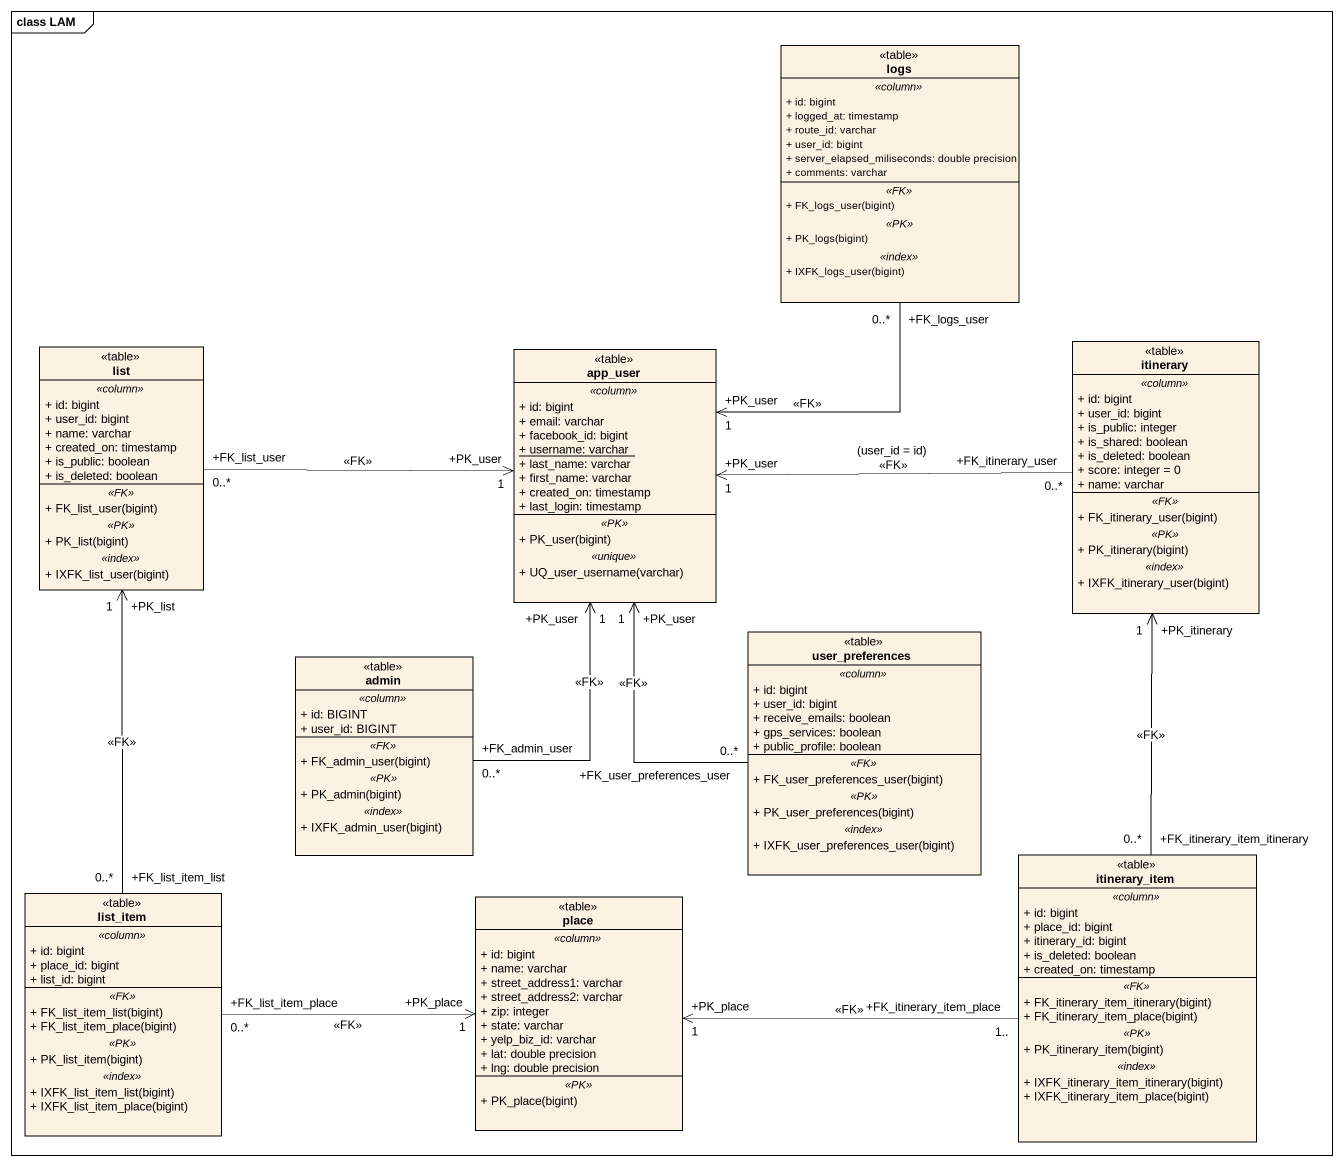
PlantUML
@startuml
mainframe class LAM
hide circle
hide empty members
skinparam classAttributeIconSize 0
class logs <<table>> #FCF2E3 {
  .. <<column>> ..
  + id: bigint
  + logged_at: timestamp
  + route_id: varchar
  + user_id: bigint
  + server_elapsed_miliseconds: double precision
  + comments: varchar
  .. <<FK>> ..
  + FK_logs_user(bigint)
  .. <<PK>> ..
  + PK_logs(bigint)
  .. <<index>> ..
  + IXFK_logs_user(bigint)
}
class list <<table>> #FCF2E3 {
  .. <<column>> ..
  + id: bigint
  + user_id: bigint
  + name: varchar
  + created_on: timestamp
  + is_public: boolean
  + is_deleted: boolean
  .. <<FK>> ..
  + FK_list_user(bigint)
  .. <<PK>> ..
  + PK_list(bigint)
  .. <<index>> ..
  + IXFK_list_user(bigint)
}
class app_user <<table>> #FCF2E3 {
  .. <<column>> ..
  + id: bigint
  + email: varchar
  + facebook_id: bigint
  {static} + username: varchar
  + last_name: varchar
  + first_name: varchar
  + created_on: timestamp
  + last_login: timestamp
  .. <<PK>> ..
  + PK_user(bigint)
  .. <<unique>> ..
  + UQ_user_username(varchar)
}
class itinerary <<table>> #FCF2E3 {
  .. <<column>> ..
  + id: bigint
  + user_id: bigint
  + is_public: integer
  + is_shared: boolean
  + is_deleted: boolean
  + score: integer = 0
  + name: varchar
  .. <<FK>> ..
  + FK_itinerary_user(bigint)
  .. <<PK>> ..
  + PK_itinerary(bigint)
  .. <<index>> ..
  + IXFK_itinerary_user(bigint)
}
class admin <<table>> #FCF2E3 {
  .. <<column>> ..
  + id: BIGINT
  + user_id: BIGINT
  .. <<FK>> ..
  + FK_admin_user(bigint)
  .. <<PK>> ..
  + PK_admin(bigint)
  .. <<index>> ..
  + IXFK_admin_user(bigint)
}
class user_preferences <<table>> #FCF2E3 {
  .. <<column>> ..
  + id: bigint
  + user_id: bigint
  + receive_emails: boolean
  + gps_services: boolean
  + public_profile: boolean
  .. <<FK>> ..
  + FK_user_preferences_user(bigint)
  .. <<PK>> ..
  + PK_user_preferences(bigint)
  .. <<index>> ..
  + IXFK_user_preferences_user(bigint)
}
class itinerary_item <<table>> #FCF2E3 {
  .. <<column>> ..
  + id: bigint
  + place_id: bigint
  + itinerary_id: bigint
  + is_deleted: boolean
  + created_on: timestamp
  .. <<FK>> ..
  + FK_itinerary_item_itinerary(bigint)
  + FK_itinerary_item_place(bigint)
  .. <<PK>> ..
  + PK_itinerary_item(bigint)
  .. <<index>> ..
  + IXFK_itinerary_item_itinerary(bigint)
  + IXFK_itinerary_item_place(bigint)
}
class list_item <<table>> #FCF2E3 {
  .. <<column>> ..
  + id: bigint
  + place_id: bigint
  + list_id: bigint
  .. <<FK>> ..
  + FK_list_item_list(bigint)
  + FK_list_item_place(bigint)
  .. <<PK>> ..
  + PK_list_item(bigint)
  .. <<index>> ..
  + IXFK_list_item_list(bigint)
  + IXFK_list_item_place(bigint)
}
class place <<table>> #FCF2E3 {
  .. <<column>> ..
  + id: bigint
  + name: varchar
  + street_address1: varchar
  + street_address2: varchar
  + zip: integer
  + state: varchar
  + yelp_biz_id: varchar
  + lat: double precision
  + lng: double precision
  .. <<PK>> ..
  + PK_place(bigint)
}
logs "+FK_logs_user\n0..*" --> "+PK_user\n1" app_user : <<FK>>
list "+FK_list_user\n0..*" -right-> "+PK_user\n1" app_user : <<FK>>
itinerary "+FK_itinerary_user\n0..*" -left-> "+PK_user\n1" app_user : (user_id = id)\n<<FK>>
admin "+FK_admin_user\n0..*" -up-> "+PK_user\n1" app_user : <<FK>>
user_preferences "+FK_user_preferences_user\n0..*" -up-> "+PK_user\n1" app_user : <<FK>>
itinerary_item "+FK_itinerary_item_itinerary\n0..*" -up-> "+PK_itinerary\n1" itinerary : <<FK>>
itinerary_item "+FK_itinerary_item_place\n1.." -left-> "+PK_place\n1" place : <<FK>>
list_item "+FK_list_item_list\n0..*" -up-> "+PK_list\n1" list : <<FK>>
list_item "+FK_list_item_place\n0..*" -right-> "+PK_place\n1" place : <<FK>>
@enduml
